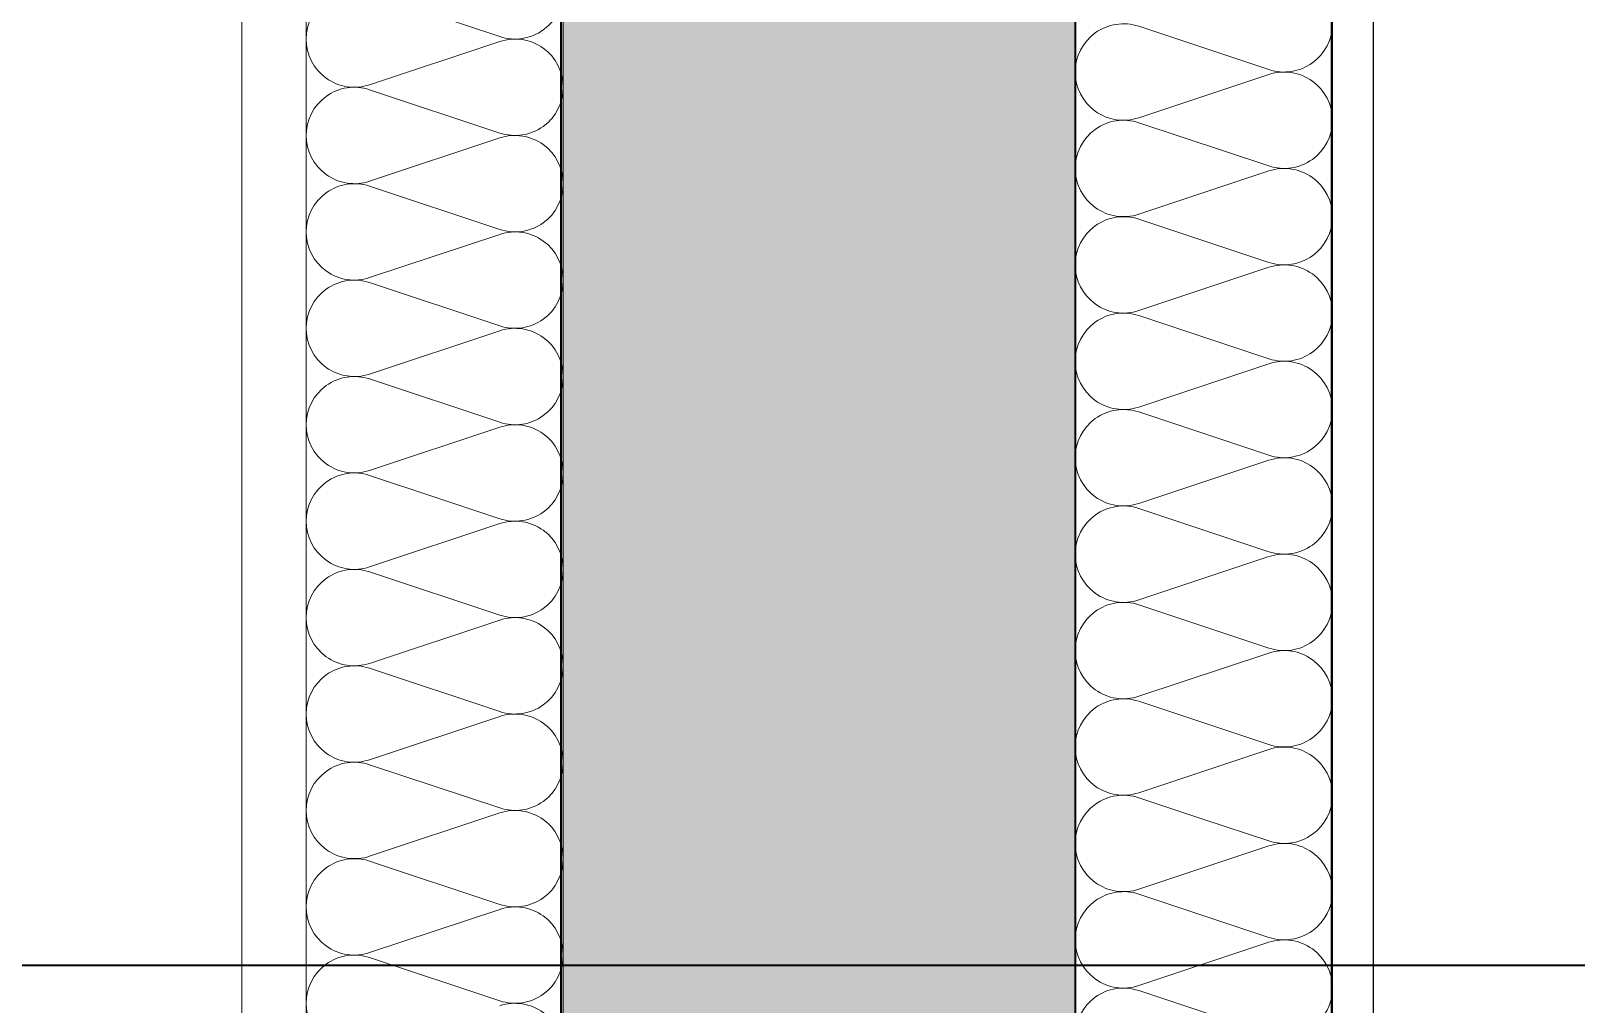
# Model space of a CAD drawing. Header units: metres. Extents: x 1838950 to 1842843, y 5171318 to 5174224.
# Drawn here: x 1841202.1304 to 1841202.6111, y 5171402.9879 to 5171403.2907 of the extents above; entities that cross this region are included whole.
import ezdxf

# ---------------------------------------------------------------- set-up
doc = ezdxf.new("R2010")
doc.units = ezdxf.units.M
doc.header["$LTSCALE"] = 0.0254
doc.layers.add('00 CHAZAL CONSTRUCTION', color=1, linetype='Continuous', lineweight=5, true_color=0xff0000)
doc.layers.add('00 CHAZAL Coupe A.5', color=7, linetype='Continuous', lineweight=18)

# ---------------------------------------------------------------- blocks, each defined once
blk = doc.blocks.new('Groupe-1784-1')
at = {"layer": '00 CHAZAL Coupe A.5', "color": 7, "linetype": 'Continuous', "lineweight": 13}
for p, q in [((1841202.4553, 5171403.57791), (1841202.4553, 5171402.52302)), ((1841202.5353, 5171403.57791), (1841202.5353, 5171402.52302))]:
    blk.add_line(p, q, dxfattribs=at)
at = {"layer": '00 CHAZAL Coupe A.5', "color": 7, "linetype": 'Continuous', "lineweight": 13, "flags": 128}
for points in [[(1841202.5353, 5171403.29291, -0.511611), (1841202.51557, 5171403.27868), (1841202.47503, 5171403.29215, 0.511611), (1841202.4553, 5171403.27791, 0.511611), (1841202.47503, 5171403.26368), (1841202.51557, 5171403.27715, -0.511611), (1841202.5353, 5171403.26291, -0.511611), (1841202.51557, 5171403.24868), (1841202.47503, 5171403.26215, 0.511611), (1841202.4553, 5171403.24791, 0.511611), (1841202.47503, 5171403.23368), (1841202.51557, 5171403.24715, -0.511611), (1841202.5353, 5171403.23291, -0.511611), (1841202.51557, 5171403.21868), (1841202.47503, 5171403.23215, 0.511611), (1841202.4553, 5171403.21791, 0.511611), (1841202.47503, 5171403.20368), (1841202.51557, 5171403.21715, -0.511611), (1841202.5353, 5171403.20291, -0.511611), (1841202.51557, 5171403.18868), (1841202.47503, 5171403.20215, 0.511611), (1841202.4553, 5171403.18791, 0.511611), (1841202.47503, 5171403.17368), (1841202.51557, 5171403.18715, -0.511611), (1841202.5353, 5171403.17291, -0.511611), (1841202.51557, 5171403.15868), (1841202.47503, 5171403.17215, 0.511611), (1841202.4553, 5171403.15791, 0.511611), (1841202.47503, 5171403.14368), (1841202.51557, 5171403.15715, -0.511611), (1841202.5353, 5171403.14291, -0.511611), (1841202.51557, 5171403.12868), (1841202.47503, 5171403.14215, 0.511611), (1841202.4553, 5171403.12791, 0.511611), (1841202.47503, 5171403.11368), (1841202.51557, 5171403.12715, -0.511611), (1841202.5353, 5171403.11291, -0.511611), (1841202.51557, 5171403.09868), (1841202.47503, 5171403.11215, 0.511611), (1841202.4553, 5171403.09791, 0.511611), (1841202.47503, 5171403.08368), (1841202.51557, 5171403.09715, -0.511611), (1841202.5353, 5171403.08291, -0.511611), (1841202.51557, 5171403.06868), (1841202.47503, 5171403.08215, 0.511611), (1841202.4553, 5171403.06791, 0.511611), (1841202.47503, 5171403.05368), (1841202.51557, 5171403.06715, -0.511611), (1841202.5353, 5171403.05291, -0.511611), (1841202.51557, 5171403.03868), (1841202.4953, 5171403.04541)], [(1841202.4953, 5171403.04541), (1841202.47503, 5171403.05215, 0.511611), (1841202.4553, 5171403.03791, 0.511611), (1841202.47503, 5171403.02368), (1841202.51557, 5171403.03715, -0.511611), (1841202.5353, 5171403.02291, -0.511611), (1841202.51557, 5171403.00868), (1841202.47503, 5171403.02215, 0.511611), (1841202.4553, 5171403.00791, 0.511611), (1841202.47503, 5171402.99368), (1841202.51557, 5171403.00715, -0.511611), (1841202.5353, 5171402.99291, -0.511611), (1841202.51557, 5171402.97868), (1841202.47503, 5171402.99215, 0.511611), (1841202.4553, 5171402.97791, 0.511611)]]:
    blk.add_lwpolyline(points, format="xyb", dxfattribs=at)
blk = doc.blocks.new('Groupe-1786-1')
at = {"layer": '00 CHAZAL Coupe A.5', "color": 7, "linetype": 'Continuous', "lineweight": 13}
for p, q in [((1841202.216, 5171401.95317), (1841202.216, 5171403.53743)), ((1841202.296, 5171401.95317), (1841202.296, 5171403.53743))]:
    blk.add_line(p, q, dxfattribs=at)
at = {"layer": '00 CHAZAL Coupe A.5', "color": 7, "linetype": 'Continuous', "lineweight": 13, "flags": 128}
for points in [[(1841202.256, 5171403.14567), (1841202.27627, 5171403.13894, 0.511611), (1841202.296, 5171403.15317, 0.511611), (1841202.27627, 5171403.16741), (1841202.23573, 5171403.15394, -0.511611), (1841202.216, 5171403.16817, -0.511611), (1841202.23573, 5171403.18241), (1841202.27627, 5171403.16894, 0.511611), (1841202.296, 5171403.18317, 0.511611), (1841202.27627, 5171403.19741), (1841202.23573, 5171403.18394, -0.511611), (1841202.216, 5171403.19817, -0.511611), (1841202.23573, 5171403.21241), (1841202.27627, 5171403.19894, 0.511611), (1841202.296, 5171403.21317, 0.511611), (1841202.27627, 5171403.22741), (1841202.23573, 5171403.21394, -0.511611), (1841202.216, 5171403.22817, -0.511611), (1841202.23573, 5171403.24241), (1841202.27627, 5171403.22894, 0.511611), (1841202.296, 5171403.24317, 0.511611), (1841202.27627, 5171403.25741), (1841202.23573, 5171403.24394, -0.511611), (1841202.216, 5171403.25817, -0.511611), (1841202.23573, 5171403.27241), (1841202.27627, 5171403.25894, 0.511611), (1841202.296, 5171403.27317, 0.511611), (1841202.27627, 5171403.28741), (1841202.23573, 5171403.27394, -0.511611), (1841202.216, 5171403.28817, -0.511611), (1841202.23573, 5171403.30241), (1841202.27627, 5171403.28894, 0.511611), (1841202.296, 5171403.30317, 0.511611)], [(1841202.296, 5171402.97317, 0.511611), (1841202.27627, 5171402.98741)], [(1841202.23573, 5171402.97394, -0.511611), (1841202.216, 5171402.98817, -0.511611), (1841202.23573, 5171403.00241), (1841202.27627, 5171402.98894, 0.511611), (1841202.296, 5171403.00317, 0.511611), (1841202.27627, 5171403.01741), (1841202.23573, 5171403.00394, -0.511611), (1841202.216, 5171403.01817, -0.511611), (1841202.23573, 5171403.03241), (1841202.27627, 5171403.01894, 0.511611), (1841202.296, 5171403.03317, 0.511611), (1841202.27627, 5171403.04741), (1841202.23573, 5171403.03394, -0.511611), (1841202.216, 5171403.04817, -0.511611), (1841202.23573, 5171403.06241), (1841202.27627, 5171403.04894, 0.511611), (1841202.296, 5171403.06317, 0.511611), (1841202.27627, 5171403.07741), (1841202.23573, 5171403.06394, -0.511611), (1841202.216, 5171403.07817, -0.511611), (1841202.23573, 5171403.09241), (1841202.27627, 5171403.07894, 0.511611), (1841202.296, 5171403.09317, 0.511611), (1841202.27627, 5171403.10741), (1841202.23573, 5171403.09394, -0.511611), (1841202.216, 5171403.10817, -0.511611), (1841202.23573, 5171403.12241), (1841202.27627, 5171403.10894, 0.511611), (1841202.296, 5171403.12317, 0.511611), (1841202.27627, 5171403.13741), (1841202.23573, 5171403.12394, -0.511611), (1841202.216, 5171403.13817, -0.511611), (1841202.23573, 5171403.15241), (1841202.256, 5171403.14567)]]:
    blk.add_lwpolyline(points, format="xyb", dxfattribs=at)
blk = doc.blocks.new('Groupe-2079-1')
at = {"layer": '00 CHAZAL Coupe A.5', "color": 1, "linetype": 'Continuous', "lineweight": 35, "true_color": 0xff0000, "transparency": 33554687, "flags": 128}
blk.add_lwpolyline([(1841194.98729, 5171405.30003), (1841194.98729, 5171403.00003), (1841225.78001, 5171403.00002)], dxfattribs=at)

msp = doc.modelspace()

# ---------------------------------------------------------------- hatches: boundary and pattern name
at = {"layer": '00 CHAZAL Coupe A.5', "linetype": 'Continuous', "lineweight": 0, "true_color": 0xaaaaaa}
msp.add_hatch(color=253, dxfattribs=at).paths.add_polyline_path([(1841202.4553, 5171404.92616), (1841202.2953, 5171404.92616), (1841202.2953, 5171405.31043), (1841202.29573, 5171405.31043), (1841202.29621, 5171405.31044), (1841202.2953, 5171405.31051), (1841202.2953, 5171405.95723), (1841202.29536, 5171405.95723), (1841202.29536, 5171406.0079), (1841202.4553, 5171406.0079), (1841202.4553, 5171405.31216), (1841214.58484, 5171405.31216), (1841214.58484, 5171406.1927), (1841214.76484, 5171406.1927), (1841214.76484, 5171406.19214), (1841214.8629, 5171406.19214), (1841214.8629, 5171405.99214), (1841214.76484, 5171405.99214), (1841214.76484, 5171404.78214), (1841214.58484, 5171404.78214), (1841214.58484, 5171405.06216), (1841209.5803, 5171405.06216), (1841209.5803, 5171402.52246), (1841210.70252, 5171402.52246), (1841210.70252, 5171402.52171), (1841211.48304, 5171402.52171), (1841211.48304, 5171402.52246), (1841214.54804, 5171402.52246), (1841214.54804, 5171402.52171), (1841214.76484, 5171402.52171), (1841214.76484, 5171401.99259), (1841214.58484, 5171401.99259), (1841214.58484, 5171402.27216), (1841209.5803, 5171402.27216), (1841209.5803, 5171399.73216), (1841214.76504, 5171399.73216), (1841214.76504, 5171399.48216), (1841214.76484, 5171399.48216), (1841214.76484, 5171399.2027), (1841214.58484, 5171399.2027), (1841214.58484, 5171399.48216), (1841209.5803, 5171399.48216), (1841209.5803, 5171399.33216), (1841209.0803, 5171399.33216), (1841209.0803, 5171399.51234), (1841203.87954, 5171399.5122), (1841203.87954, 5171399.5122), (1841203.87533, 5171399.5122), (1841203.7919, 5171399.5122), (1841203.7919, 5171399.10441), (1841203.5919, 5171399.10441), (1841203.5919, 5171399.51219), (1841203.30304, 5171399.51219), (1841202.2953, 5171399.51219), (1841202.2953, 5171400.75436), (1841202.41804, 5171400.76636), (1841202.41804, 5171400.79636), (1841202.4553, 5171400.79636), (1841202.4553, 5171399.73216), (1841205.94304, 5171399.73216), (1841205.94304, 5171399.73216), (1841209.4003, 5171399.73216), (1841209.4003, 5171402.30246), (1841202.4553, 5171402.30246), (1841202.4553, 5171402.13416), (1841202.2953, 5171402.13416), (1841202.2953, 5171403.54436), (1841202.41604, 5171403.55636), (1841202.41604, 5171403.58736), (1841202.4553, 5171403.58736), (1841202.4553, 5171402.52246), (1841209.4003, 5171402.52246), (1841209.4003, 5171405.09216), (1841202.4553, 5171405.09216)])

# ---------------------------------------------------------------- linework, layer by layer
at = {"layer": '00 CHAZAL Coupe A.5', "color": 7, "linetype": 'Continuous', "lineweight": 25, "flags": 128}
msp.add_lwpolyline([(1841202.535, 5171403.59021), (1841202.548, 5171403.59021), (1841202.548, 5171402.52302), (1841202.535, 5171402.52302)], close=True, dxfattribs=at)
at = {"layer": '00 CHAZAL Coupe A.5', "color": 7, "linetype": 'Continuous', "lineweight": 35, "flags": 128}
msp.add_lwpolyline([(1841209.4003, 5171402.30246), (1841202.4553, 5171402.30246), (1841202.4553, 5171402.13416), (1841202.2953, 5171402.13416), (1841202.2953, 5171403.54436), (1841202.41604, 5171403.55636), (1841202.41604, 5171403.58736), (1841202.4553, 5171403.58736), (1841202.4553, 5171402.52246), (1841209.4003, 5171402.52246)], dxfattribs=at)
at = {"layer": '00 CHAZAL Coupe A.5', "color": 7, "linetype": 'Continuous', "lineweight": 13, "flags": 128}
msp.add_lwpolyline([(1841202.196, 5171403.53743), (1841202.216, 5171403.53743), (1841202.216, 5171401.95317), (1841202.196, 5171401.95317)], close=True, dxfattribs=at)

# ---------------------------------------------------------------- block references
at = {"layer": '00 CHAZAL CONSTRUCTION', "color": 7}
msp.add_blockref('Groupe-2079-1', (0, 0), dxfattribs=at)
at = {"layer": '00 CHAZAL Coupe A.5', "color": 7}
for name in ['Groupe-1784-1', 'Groupe-1786-1']:
    msp.add_blockref(name, (0, 0), dxfattribs=at)

doc.saveas('drawing.dxf')
